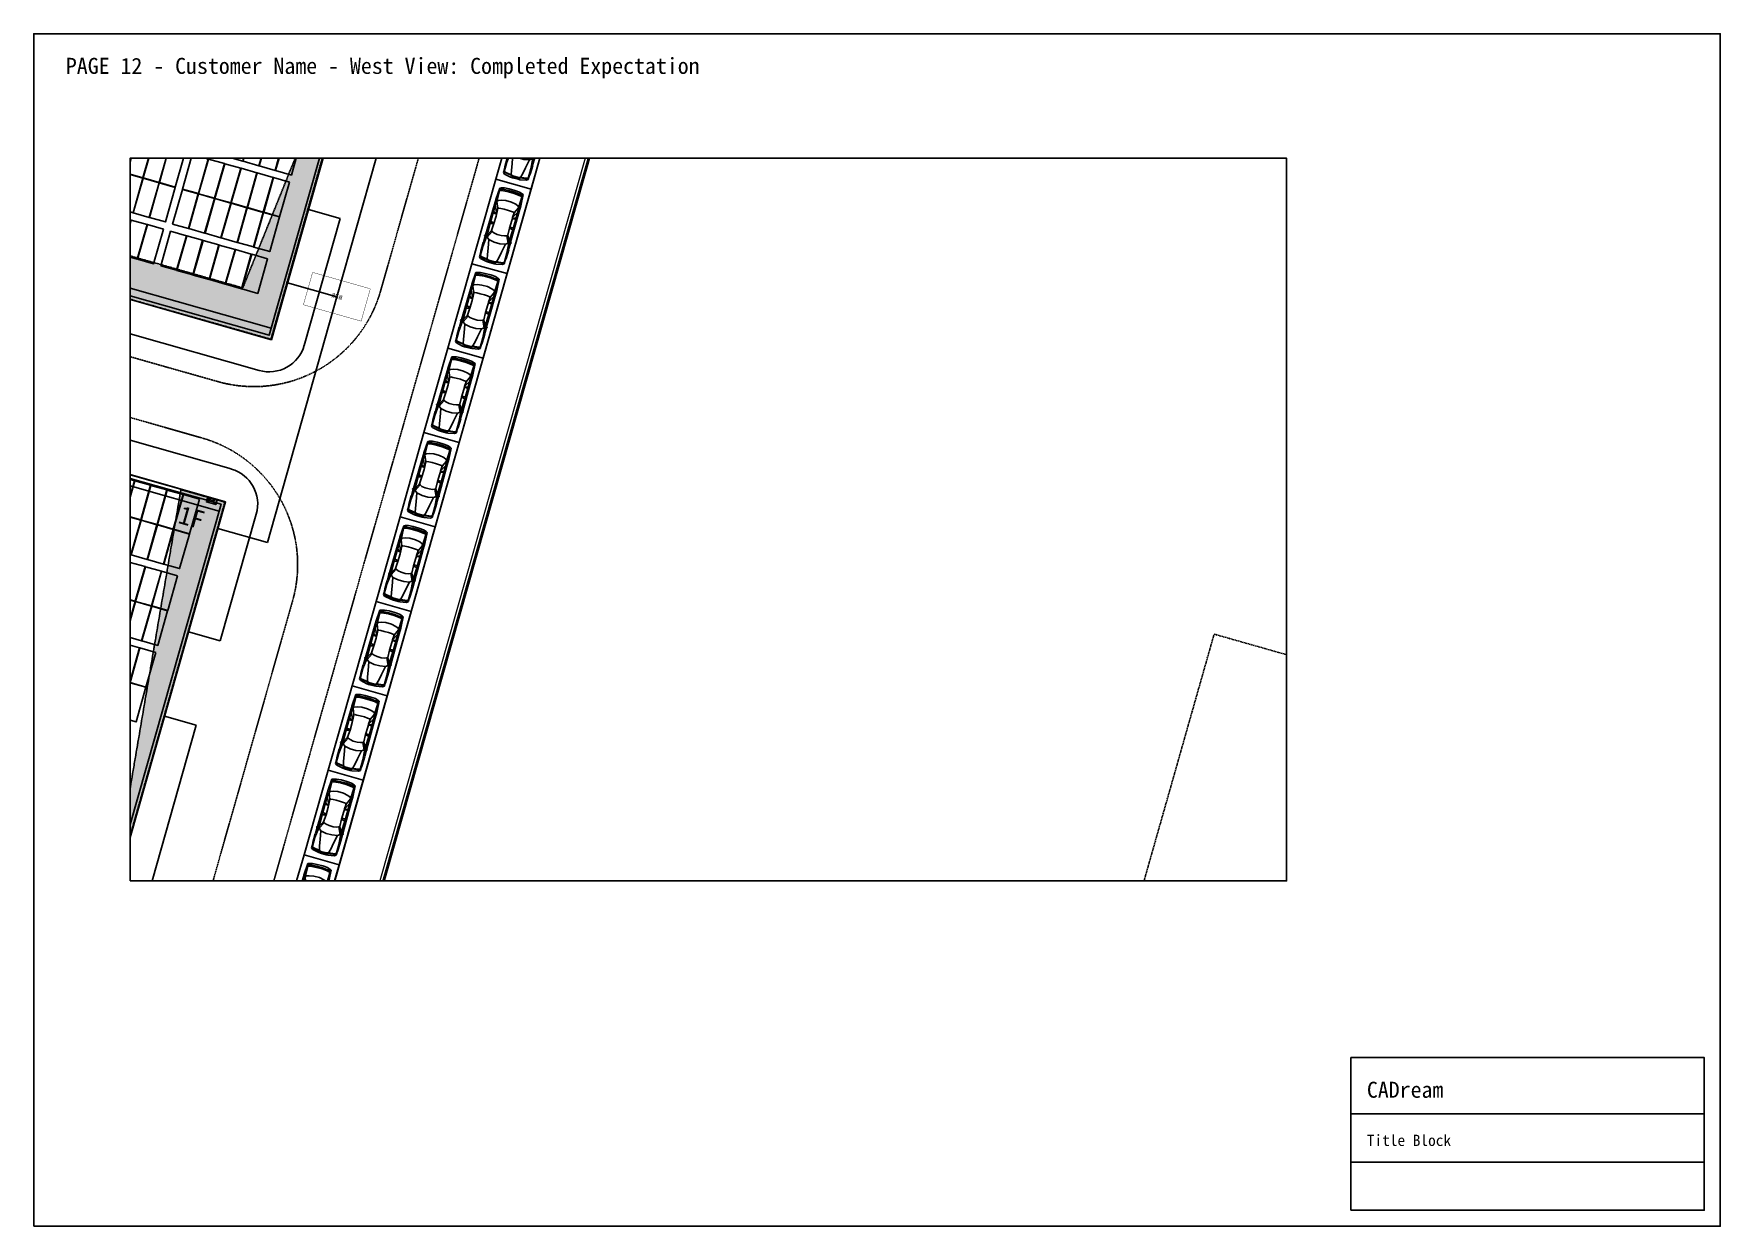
# Paper-space layout 'Layout1' of a CAD drawing. Header units: metres, sheet in millimetres. Extents: x 0 to 420, y 0 to 297.
# The model-space entities are those that its viewports show. They can reach past a viewport. Long polylines and large blocks are cut down to what shows.
import ezdxf
from ezdxf.enums import TextEntityAlignment as Align

# ---------------------------------------------------------------- set-up
doc = ezdxf.new("R2010")
doc.units = ezdxf.units.M
for name, pattern in [('CENTER', [5.08, 3.175, -0.635, 0.635, -0.635]), ('DASH', [0.35, 0.25, -0.1]), ('DASHED', [1.524, 1.27, -0.254])]:
    doc.linetypes.add(name, pattern=pattern)
doc.layers.add('0-道路', color=22, linetype='Continuous', lineweight=0)
for name, color, linetype in [('COLUMN', 220, 'Continuous'), ('PUB_DIM', 3, 'Continuous'), ('SHEET_BORDER', 8, 'Continuous'), ('SHEET_TEXT', 5, 'Continuous'), ('SHEET_TITLEBLOCK', 7, 'Continuous'), ('SHEET_VIEWPORT_FRAME', 6, 'Continuous'), ('SOLID_HATCH', 251, 'Continuous'), ('WALL', 51, 'Continuous'), ('zt-道路', 240, 'Continuous'), ('单元区域外轮廓', 7, 'ByLayer'), ('屋脊线', 7, 'ByLayer'), ('消防车道', 3, 'Continuous'), ('电缆通道', 7, 'ByLayer'), ('箱变', 7, 'ByLayer'), ('组件', 7, 'ByLayer'), ('逆变器', 7, 'ByLayer'), ('阴影', 8, 'DASHED')]:
    doc.layers.add(name, color=color, linetype=linetype)
doc.styles.add('-黑体', font='txt', dxfattribs={"width": 0.7})
doc.styles.add('Albedo', font='gbenor', dxfattribs={"bigfont": 'gbcbig'})
pattern_1 = [(344.143, (221595.9987, -165598.90403), (0.17959642, 0.19653122), [0, -0.238125])]

# ---------------------------------------------------------------- blocks, each defined once
blk = doc.blocks.new('CADREAM_TITLEBLOCK_V1')
at = {"layer": 'SHEET_TITLEBLOCK'}
for p, q in [((0, 24), (88, 24)), ((0, 12), (88, 12))]:
    blk.add_line(p, q, dxfattribs=at)
blk.add_lwpolyline([(0, 0), (88, 0), (88, 38), (0, 38)], close=True, dxfattribs=at)
for s, height, p in [('CADream', 4, (4, 28)), ('Title Block', 2.8, (4, 16))]:
    blk.add_text(s, height=height, dxfattribs=at).set_placement(p)
blk = doc.blocks.new('_F27')
for p, q in [((-2489, 522), (-2514, 196)), ((-2514, -206), (-2514, 196)), ((-2489, 522), (-2426, 736)), ((-2426, 736), (-2389, 824)), ((-2389, 824), (-1610, 874)), ((-2389, 824), (-1560, 874)), ((-2264, 812), (-2389, 824)), ((-2364, 522), (-2389, 196)), ((-2389, -206), (-2389, 196)), ((-2326, 736), (-2364, 522)), ((-2326, 736), (-2351, 596)), ((-2351, 594), (-2351, 596)), ((-2326, 736), (-2288, 811)), ((-2301, 196), (-2276, 522)), ((-2301, 196), (-2301, -206)), ((-2200, 786), (-2288, 811)), ((-2276, 522), (-2238, 736)), ((-2200, 786), (-2238, 736)), ((-1560, 874), (-2212, 815)), ((-2208, 815), (-2211, 814)), ((-1660, 862), (-2208, 815)), ((-1446, 761), (-2200, 786)), ((-1622, 510), (-1685, 196)), ((-1685, -206), (-1685, 196)), ((-1560, 874), (-1660, 862)), ((-1622, 510), (-1547, 698)), ((-1617, 869), (-1620, 866)), ((-1208, 874), (-1610, 874)), ((-1547, 698), (-1446, 761)), ((-1145, 799), (-1446, 761)), ((-1019, 572), (-1446, 761)), ((-1208, 874), (980, 889)), ((-1145, 799), (-682, 557)), ((-1145, 799), (124, 799)), ((-1082, 145), (-1070, 371)), ((-1082, 145), (-1082, -156)), ((-1070, 371), (-1057, 510)), ((-1019, 572), (-1057, 510)), ((-680, 556), (-1019, 572)), ((-1019, 572), (-479, 547)), ((-743, 849), (-793, 874)), ((-730, 799), (-743, 849)), ((-630, 555), (-730, 799)), ((-680, 556), (-630, 555)), ((-642, 799), (-605, 554)), ((-605, 554), (-630, 555)), ((-479, 547), (-605, 554)), ((61, 547), (-479, 547)), ((-2, 547), (-27, 877)), ((124, 799), (61, 547)), ((61, 547), (564, 572)), ((941, 773), (124, 799)), ((564, 572), (941, 773)), ((564, 572), (614, 522)), ((1079, 748), (614, 522)), ((614, 522), (677, 371)), ((677, 371), (714, 145)), ((714, -156), (714, 145)), ((941, 773), (941, 874)), ((983, 777), (941, 773)), ((941, 773), (987, 765)), ((980, 902), (995, 790)), ((980, 790), (980, 898)), ((995, 790), (980, 790)), ((980, 790), (992, 746)), ((984, 905), (1020, 939)), ((992, 746), (1021, 747)), ((995, 790), (1022, 746)), ((1022, 748), (995, 790)), ((1021, 747), (1022, 748)), ((1053, 768), (1022, 746)), ((1036, 935), (1062, 857)), ((1036, 756), (1079, 748)), ((1051, 889), (1497, 893)), ((1057, 776), (1062, 857)), ((1770, 849), (1058, 784)), ((1204, 585), (1079, 748)), ((1795, 472), (1204, 585)), ((1280, 196), (1204, 585)), ((1280, 196), (1280, -206)), ((1506, 899), (2121, 899)), ((2461, 849), (1770, 849)), ((2222, 397), (1795, 472)), ((2272, 876), (2121, 899)), ((2523, 321), (2222, 397)), ((2272, 876), (2272, 874)), ((2437, 851), (2272, 876)), ((2511, 874), (2287, 874)), ((2398, 849), (2461, 773)), ((2437, 850), (2433, 851)), ((2498, 773), (2436, 849)), ((2511, 874), (2450, 850)), ((2461, 773), (2523, 321)), ((2561, 321), (2498, 773)), ((2599, 773), (2511, 874)), ((2523, 321), (2586, 321)), ((2523, 321), (2561, 196)), ((2580, 196), (2542, 321)), ((2561, 196), (2561, -206)), ((2611, 196), (2574, 321)), ((2580, 321), (2618, 196)), ((2580, 196), (2580, -206)), ((2599, 773), (2687, 321)), ((2611, 196), (2611, -206)), ((2618, -206), (2618, 196)), ((2687, 321), (2699, 196)), ((2699, -206), (2699, 196)), ((-2489, -533), (-2514, -206)), ((-2489, -533), (-2426, -747)), ((-2426, -747), (-2389, -835)), ((-2389, -206), (-2364, -533)), ((-2389, -835), (-2264, -823)), ((-1560, -885), (-2389, -835)), ((-1610, -885), (-2389, -835)), ((-2326, -747), (-2364, -533)), ((-2351, -607), (-2351, -605)), ((-2351, -607), (-2326, -747)), ((-2326, -747), (-2288, -822)), ((-2276, -533), (-2301, -206)), ((-2288, -822), (-2200, -797)), ((-2276, -533), (-2238, -747)), ((-2200, -797), (-2238, -747)), ((-2212, -826), (-1560, -885)), ((-2208, -826), (-2211, -825)), ((-1660, -872), (-2208, -826)), ((-1446, -772), (-2200, -797)), ((-1685, -206), (-1622, -520)), ((-1560, -885), (-1660, -872)), ((-1622, -520), (-1547, -709)), ((-1621, -877), (-1617, -880)), ((-1610, -885), (-1208, -885)), ((-1547, -709), (-1446, -772)), ((-1019, -583), (-1446, -772)), ((-1145, -809), (-1446, -772)), ((-1208, -885), (980, -900)), ((-682, -568), (-1145, -809)), ((-1145, -809), (124, -809)), ((-1070, -382), (-1082, -156)), ((-1057, -520), (-1070, -382)), ((-1019, -583), (-1057, -520)), ((-479, -558), (-1019, -583)), ((-1019, -583), (-680, -567)), ((-743, -860), (-793, -885)), ((-743, -860), (-730, -809)), ((-730, -809), (-630, -566)), ((-680, -567), (-682, -568)), ((-680, -567), (-630, -566)), ((-605, -565), (-642, -809)), ((-630, -566), (-605, -565)), ((-605, -565), (-479, -558)), ((61, -558), (-479, -558)), ((-2, -558), (-27, -884)), ((61, -558), (124, -809)), ((564, -583), (61, -558)), ((941, -784), (124, -809)), ((614, -533), (564, -583)), ((564, -583), (941, -784)), ((677, -382), (614, -533)), ((1079, -759), (614, -533)), ((714, -156), (677, -382)), ((987, -776), (941, -784)), ((983, -788), (941, -784)), ((941, -885), (941, -784)), ((992, -757), (980, -800)), ((995, -800), (980, -800)), ((995, -800), (980, -913)), ((980, -909), (980, -800)), ((984, -916), (1020, -950)), ((992, -757), (1021, -758)), ((995, -800), (1022, -757)), ((1022, -758), (995, -800)), ((1021, -758), (1022, -758)), ((1022, -757), (1053, -779)), ((1036, -767), (1079, -759)), ((1036, -946), (1062, -867)), ((1051, -901), (1497, -904)), ((1057, -787), (1062, -867)), ((1770, -860), (1058, -795)), ((1204, -596), (1079, -759)), ((1204, -596), (1280, -206)), ((1795, -483), (1204, -596)), ((2121, -910), (1506, -910)), ((1770, -860), (2461, -860)), ((1795, -483), (2222, -407)), ((2121, -910), (2272, -887)), ((2270, -887), (2121, -910)), ((2523, -332), (2222, -407)), ((2437, -861), (2272, -887)), ((2272, -885), (2272, -887)), ((2285, -885), (2511, -885)), ((2398, -860), (2461, -784)), ((2436, -860), (2498, -784)), ((2437, -861), (2436, -860)), ((2450, -861), (2511, -885)), ((2523, -332), (2461, -784)), ((2561, -332), (2498, -784)), ((2599, -784), (2511, -885)), ((2523, -332), (2561, -206)), ((2586, -332), (2523, -332)), ((2580, -206), (2542, -332)), ((2618, -6), (2561, -6)), ((2574, -332), (2611, -206)), ((2618, -206), (2580, -332)), ((2687, -332), (2599, -784)), ((2687, -332), (2699, -206))]:
    blk.add_line(p, q)
for centre, start, end in [((990, 898), 132.96497, 179.74535), ((1027, 932), 18.15727, 132.96497), ((1047, 776), 305.15418, 356.86364), ((990, -909), 180.25465, 227.03503), ((1027, -942), 227.03503, 341.84273), ((1047, -787), 3.17983, 54.84582)]:
    blk.add_arc(centre, 10, start, end)
at = {"width": 0.8, "flags": 9}
for tag in ['XSIZE', 'YSIZE']:
    blk.add_attdef(tag, (0, 0), '', height=0.5, dxfattribs=at)
blk = doc.blocks.new('*U0')
at = {"layer": '单元区域外轮廓', "color": 2}
for points in [[(-116980, -39760, 13700), (-14500, -39760, 13700), (-14500, -88240, 13700), (-116980, -88240, 13700), (-116980, -39760, 13700)], [(-116980, -39760, 15100), (-14500, -39760, 15100), (-14500, -88240, 15100), (-116980, -88240, 15100), (-116980, -39760, 15100)]]:
    blk.add_polyline3d(points, close=True, dxfattribs=at)
at = {"flags": 1}
for tag in ['unit_id', 'unit_name', 'parapet_height', 'ground_elevation', 'is_enable_parapet']:
    blk.add_attdef(tag, (0, 0), '', height=2.5, dxfattribs=at)
blk = doc.blocks.new('*U1')
at = {"layer": '屋脊线', "color": 30}
for p, q in [((-14500, -39760, 13700), (-116980, -39760, 13700)), ((-14500, -64000, 14870), (-14500, -39760, 13700)), ((-116980, -64000, 14870), (-14500, -64000, 14870)), ((-14500, -88240, 13700), (-14500, -64000, 14870))]:
    blk.add_line(p, q, dxfattribs=at)
at = {"flags": 1}
for tag in ['unit_id', 'unit_name']:
    blk.add_attdef(tag, (0, 0), '', height=2.5, dxfattribs=at)
blk = doc.blocks.new('*U2')
at = {"layer": '组件', "color": 0}
blk.add_polyline3d([(0, 0, 0), (-113, 0, 0), (-113, -246, 12), (0, -246, 12)], close=True, dxfattribs=at)
at = {"flags": 1}
for tag in ['silicon-material', 'panel-length', 'panel-width', 'panel-height', 'mounting-hole-spacing1', 'mounting-hole-spacing2', 'userid', 'module-material', 'theme', 'name', 'vmpo', 'voco', 'pmax', 'company-name', 'note', 'id', 'impo', 'isco']:
    blk.add_attdef(tag, (0, 0), '', height=2.5, dxfattribs=at)
blk = doc.blocks.new('*U3')
at = {"layer": '组件', "color": 60}
for p in [(-2087, -4007, 1382), (-1972, -4007, 1382), (-1857, -4007, 1382), (-1741, -4007, 1382), (-1626, -4007, 1382), (-2087, -4255, 1394), (-1972, -4255, 1394), (-1857, -4255, 1394), (-1741, -4255, 1394), (-1626, -4255, 1394), (-1972, -4552, 1408), (-1857, -4552, 1408), (-1741, -4552, 1408), (-1626, -4552, 1408), (-1857, -4800, 1420), (-1741, -4800, 1420), (-1626, -4800, 1420), (-1741, -5096, 1434), (-1626, -5096, 1434), (-1741, -5344, 1446), (-1626, -5344, 1446)]:
    blk.add_blockref('*U2', p, dxfattribs=at)
at = {"flags": 1}
for tag in ['tilt', 'azimuth', 'mode', 'align', 'array-mode', 'panel-x', 'panel-y', 'offset-x', 'offset-y', 'panel-per-row', 'bracket-type', 'bracket-value', 'row-per-array']:
    blk.add_attdef(tag, (0, 0), '', height=2.5, dxfattribs=at)
blk = doc.blocks.new('*U8', base_point=(33, 18))
at = {"color": 0}
for p, q in [((0, 0), (66, 36)), ((43, 18), (62, 18)), ((43, 10), (62, 10))]:
    blk.add_line(p, q, dxfattribs=at)
blk.add_lwpolyline([(0, 0), (66, 0), (66, 36), (0, 36)], close=True, dxfattribs=at)
blk.add_lwpolyline([(4, 27, -0.6815), (12, 30), (19, 24, 0.6815), (28, 27)], format="xyb", dxfattribs=at)
blk = doc.blocks.new('*U9')
at = {"layer": '单元区域外轮廓', "color": 2}
for points in [[(-116979, 20240, 13700), (-14499, 20240, 13700), (-14500, -28240, 13700), (-116980, -28240, 13700), (-116979, 20240, 13700)], [(-116979, 20240, 15100), (-14499, 20240, 15100), (-14500, -28240, 15100), (-116980, -28240, 15100), (-116979, 20240, 15100)]]:
    blk.add_polyline3d(points, close=True, dxfattribs=at)
at = {"flags": 1}
for tag in ['unit_id', 'unit_name', 'parapet_height', 'ground_elevation', 'is_enable_parapet']:
    blk.add_attdef(tag, (0, 0), '', height=2.5, dxfattribs=at)
blk = doc.blocks.new('*U10')
at = {"layer": '屋脊线', "color": 30}
for p, q in [((-14500, -28240, 13700), (-14499, -4000, 14870)), ((-116980, -28240, 13700), (-14500, -28240, 13700))]:
    blk.add_line(p, q, dxfattribs=at)
at = {"flags": 1}
for tag in ['unit_id', 'unit_name']:
    blk.add_attdef(tag, (0, 0), '', height=2.5, dxfattribs=at)
blk = doc.blocks.new('*U13')
at = {"layer": '组件', "color": 0}
blk.add_polyline3d([(0, 0, 0), (113, 0, 0), (113, 246, 12), (0, 246, 12)], close=True, dxfattribs=at)
at = {"flags": 1}
for tag in ['silicon-material', 'panel-length', 'panel-width', 'panel-height', 'mounting-hole-spacing1', 'mounting-hole-spacing2', 'userid', 'module-material', 'theme', 'name', 'vmpo', 'voco', 'pmax', 'company-name', 'note', 'id', 'impo', 'isco']:
    blk.add_attdef(tag, (0, 0), '', height=2.5, dxfattribs=at)
blk = doc.blocks.new('*U14')
at = {"layer": '组件', "color": 203}
for p in [(-2201, -1704, 1458), (-2085, -1704, 1458), (-1970, -1704, 1458), (-1855, -1704, 1458), (-1739, -1704, 1458), (-2826, -2000, 1420), (-2710, -2000, 1420), (-2595, -2000, 1420), (-2480, -2000, 1420), (-2316, -2000, 1420), (-2201, -2000, 1420), (-2085, -2000, 1420), (-1970, -2000, 1420), (-1855, -2000, 1420), (-1739, -2000, 1420), (-2826, -2248, 1432), (-2710, -2248, 1432), (-2595, -2248, 1432), (-2480, -2248, 1432), (-2316, -2248, 1432), (-2201, -2248, 1432), (-2085, -2248, 1432), (-1970, -2248, 1432), (-1855, -2248, 1432), (-1739, -2248, 1432), (-2710, -2545, 1394), (-2595, -2545, 1394), (-2480, -2545, 1394), (-2316, -2545, 1394), (-2201, -2545, 1394), (-2085, -2545, 1394), (-1970, -2545, 1394), (-1855, -2545, 1394), (-1739, -2545, 1394)]:
    blk.add_blockref('*U13', p, dxfattribs=at)
at = {"flags": 1}
for tag in ['tilt', 'azimuth', 'mode', 'align', 'array-mode', 'panel-x', 'panel-y', 'offset-x', 'offset-y', 'panel-per-row', 'bracket-type', 'bracket-value', 'row-per-array']:
    blk.add_attdef(tag, (0, 0), '', height=2.5, dxfattribs=at)
blk = doc.blocks.new('*U49', base_point=(205, 115))
at = {"layer": '箱变', "const_width": 2.5}
blk.add_lwpolyline([(0, 0), (410, 0), (410, 230), (0, 230)], close=True, dxfattribs=at)
at = {"layer": '箱变', "style": 'Albedo'}
blk.add_text('变压器', height=25, dxfattribs=at).set_placement((205, 115), align=Align.MIDDLE_CENTER)

msp = doc.modelspace()

# ---------------------------------------------------------------- hatches: boundary and pattern name
h = msp.add_hatch()
h.set_pattern_fill('DOTS', scale=0.15, angle=-15.857)
h.set_pattern_definition(pattern_1)
h.paths.add_polyline_path([(221580.9, -165598.82), (221580.44, -165598.69), (221580.38, -165598.76), (221572.38, -165618.56), (221478, -165591.75), (221482.63, -165570.91), (221482.4, -165570.84), (221475.8, -165594.09), (221574.3, -165622.07), (221580.9, -165598.82)])
h = msp.add_hatch()
h.set_pattern_fill('DOTS', scale=0.15, angle=-15.857)
h.set_pattern_definition(pattern_1)
h.paths.add_polyline_path([(221472.65, -165605.23), (221474.27, -165605.69), (221468.03, -165623.57), (221471.96, -165624.64), (221472.17, -165624.61), (221472.21, -165624.49), (221472.9, -165624.55), (221472.95, -165624.39), (221473.18, -165624.45), (221473.26, -165624.3), (221473.49, -165624.36), (221473.58, -165624.21), (221473.85, -165624.28), (221473.89, -165624.12), (221474.16, -165624.19), (221474.32, -165623.92), (221474.59, -165624), (221474.75, -165623.73), (221475.06, -165623.82), (221475.32, -165623.49), (221475.66, -165623.59), (221475.97, -165623.23), (221564.36, -165648.33), (221562.54, -165653.6), (221560.82, -165655.4), (221467.05, -165628.77), (221466.88, -165628.49), (221467.43, -165625.24), (221466.38, -165628.35), (221466.32, -165628.56), (221466.05, -165628.48), (221472.65, -165605.23)])
h = msp.add_hatch()
h.set_pattern_fill('DOTS', scale=0.15, angle=-15.857)
h.set_pattern_definition(pattern_1)
h.paths.add_polyline_path([(221564.52, -165656.51), (221564.02, -165656.37), (221555.97, -165676.25), (221461.62, -165649.45), (221466.24, -165628.64), (221465.98, -165628.52), (221459.37, -165651.81), (221557.9, -165679.8), (221564.52, -165656.51)])
h = msp.add_hatch()
h.set_pattern_fill('DOTS', scale=0.15, angle=-15.857)
h.set_pattern_definition(pattern_1)
h.paths.add_polyline_path([(221568.15, -165632.36), (221571.15, -165633.21), (221564.55, -165656.46), (221564.13, -165656.34), (221564.11, -165656.11), (221568.15, -165632.36)])

# ---------------------------------------------------------------- linework, layer by layer
at = {"color": 1, "linetype": 'CENTER', "ltscale": 0.005, "const_width": 0.2, "flags": 128}
msp.add_lwpolyline([(221479.05, -165518.57), (221439.34, -165658.35), (221571.55, -165695.9), (221604.28, -165580.68)], dxfattribs=at)
at = {"layer": '0-道路', "linetype": 'Continuous'}
msp.add_line((221604.11, -165580.39), (221571.38, -165695.61), dxfattribs=at)
at = {"layer": 'COLUMN', "color": 211, "linetype": 'DASH', "ltscale": 5, "flags": 128}
msp.add_lwpolyline([(221377.58, -165692.79), (221605.98, -165757.66), (221638.77, -165642.23), (221841.27, -165699.75), (221826.7, -165494.17), (221465, -165385.02)], close=True, dxfattribs=at)
at = {"layer": 'SOLID_HATCH', "linetype": 'Continuous'}
for points in [[(221593.73, -165606.05), (221591.32, -165605.36), (221589.68, -165611.13), (221592.09, -165611.82)], [(221592.09, -165611.82), (221589.68, -165611.13), (221588.04, -165616.91), (221590.45, -165617.59)], [(221590.45, -165617.59), (221588.04, -165616.91), (221586.4, -165622.68), (221588.81, -165623.36)], [(221588.81, -165623.36), (221586.4, -165622.68), (221584.76, -165628.45), (221587.17, -165629.13)], [(221587.17, -165629.13), (221584.76, -165628.45), (221583.13, -165634.22), (221585.53, -165634.9)], [(221585.53, -165634.9), (221583.13, -165634.22), (221581.49, -165639.99), (221583.89, -165640.68)], [(221583.89, -165640.68), (221581.49, -165639.99), (221579.85, -165645.76), (221582.25, -165646.45)], [(221582.25, -165646.45), (221579.85, -165645.76), (221578.21, -165651.54), (221580.61, -165652.22)], [(221580.61, -165652.22), (221578.21, -165651.54), (221576.57, -165657.31), (221578.97, -165657.99)], [(221578.97, -165657.99), (221576.57, -165657.31), (221574.93, -165663.08), (221577.33, -165663.76)]]:
    msp.add_lwpolyline(points, close=True, dxfattribs=at)
at = {"layer": 'WALL', "color": 20, "linetype": 'Continuous'}
for p, q in [((221476.2, -165593.45), (221574.31, -165621.32)), ((221472.64, -165605.96), (221570.76, -165633.83)), ((221466.22, -165628.56), (221564.34, -165656.43)), ((221558.63, -165654.56), (221564.41, -165656.2))]:
    msp.add_line(p, q, dxfattribs=at)
at = {"layer": 'WALL', "color": 20, "linetype": 'Continuous', "flags": 128}
for points in [[(221489.17, -165547.76), (221587.29, -165575.63), (221574.18, -165621.8), (221476.06, -165593.93)], [(221472.78, -165605.48), (221570.9, -165633.35), (221557.78, -165679.52), (221459.66, -165651.65)]]:
    msp.add_lwpolyline(points, close=True, dxfattribs=at)
at = {"layer": 'zt-道路', "linetype": 'Continuous'}
for p, q in [((221601.24, -165579.59), (221569.14, -165692.62)), ((221579.04, -165613.83), (221576.58, -165622.49)), ((221576.87, -165613.21), (221579.04, -165613.83)), ((221553.52, -165618.54), (221573.49, -165624.21)), ((221551.61, -165625.27), (221571.58, -165630.94)), ((221573.3, -165634.03), (221570.84, -165642.69)), ((221568.67, -165642.07), (221570.84, -165642.69)), ((221564.29, -165665.77), (221569.2, -165648.46)), ((221567.03, -165647.84), (221569.2, -165648.46))]:
    msp.add_line(p, q, dxfattribs=at)
for centre, start, end in [((221574.18, -165621.8), 254.1428, 344.1428), ((221570.9, -165633.35), 344.1428, 74.1428)]:
    msp.add_arc(centre, 2.5, start, end, dxfattribs=at)
at = {"layer": '单元区域外轮廓', "linetype": 'Continuous', "elevation": 13.7, "flags": 128}
for points in [[(221489.01, -165547.46), (221587.59, -165575.46), (221574.34, -165622.1), (221475.76, -165594.1), (221489.01, -165547.46)], [(221472.61, -165605.18), (221571.2, -165633.18), (221557.95, -165679.82), (221459.37, -165651.81), (221472.61, -165605.18)]]:
    msp.add_lwpolyline(points, dxfattribs=at)
at = {"layer": '屋脊线', "linetype": 'Continuous', "elevation": 14.87, "flags": 128}
msp.add_lwpolyline([(221465.99, -165628.5), (221564.57, -165656.5)], dxfattribs=at)
at = {"layer": '消防车道', "linetype": 'DASH', "ltscale": 0.005, "flags": 128}
msp.add_lwpolyline([(221784.53, -165612.33), (221773.35, -165613.21, 0.176369), (221767.74, -165615.76, -0.176369), (221761.51, -165618.59), (221757.29, -165618.92, -0.088882), (221752.73, -165618.46), (221607.14, -165577.11, 0.414214), (221596.03, -165583.31), (221569.25, -165677.58, -0.414214), (221553.19, -165686.53), (221459.88, -165660.03, -0.414214), (221450.93, -165643.97), (221496.97, -165481.88, -0.414214), (221513.03, -165472.93), (221606.34, -165499.43, 0.414214), (221617.45, -165493.24), (221617.87, -165491.76)], format="xyb", dxfattribs=at)
for points in [[(221570.68, -165624.97, 0.414214), (221581.8, -165618.77), (221592.18, -165582.22, 0.414214), (221585.98, -165571.1), (221492.67, -165544.59, 0.414214), (221481.56, -165550.79), (221471.17, -165587.35, 0.414214), (221477.37, -165598.46)], [(221465.16, -165608.51), (221454.78, -165645.06, 0.414214), (221460.98, -165656.18), (221554.29, -165682.68, 0.414214), (221565.4, -165676.49), (221575.79, -165639.93, 0.414214), (221569.59, -165628.82), (221476.28, -165602.31, 0.414214)]]:
    msp.add_lwpolyline(points, format="xyb", close=True, dxfattribs=at)
at = {"layer": '电缆通道', "color": 6}
for points in [[(221578.81, -165619.17, 0.01), (221613.87, -165495.76, 0)], [(221578.81, -165619.17, 0.01), (221575.44, -165618.21, 0)], [(221575.44, -165618.21, 13.7), (221575.44, -165618.21, 0)], [(221574.07, -165635.97, 0), (221578.81, -165619.17, 0.01)], [(221570.67, -165635, 0), (221574.07, -165635.97, 0)], [(221570.67, -165635, 13.7), (221570.67, -165635, 0)]]:
    msp.add_polyline3d(points, dxfattribs=at)
at = {"layer": '阴影', "linetype": 'DASHED'}
for points in [[(221580.9, -165598.82, 14.87), (221580.44, -165598.69, 14.87), (221580.38, -165598.76, 14.86), (221572.38, -165618.56, 13.84), (221478, -165591.75, 13.84), (221482.63, -165570.91, 14.87), (221482.4, -165570.84, 14.87), (221475.8, -165594.09, 13.7), (221574.3, -165622.07, 13.7), (221580.9, -165598.82, 14.87)], [(221564.52, -165656.51, 14.87), (221564.02, -165656.37, 14.87), (221555.97, -165676.25, 13.84), (221461.62, -165649.45, 13.84), (221466.24, -165628.64, 14.87), (221465.98, -165628.52, 14.87), (221459.37, -165651.81, 13.7), (221557.9, -165679.8, 13.7), (221564.52, -165656.51, 14.87)], [(221568.15, -165632.36, 13.7), (221571.15, -165633.21, 13.7), (221564.55, -165656.46, 14.87), (221564.13, -165656.34, 14.87), (221564.11, -165656.11, 14.86), (221568.15, -165632.36, 13.7)]]:
    msp.add_polyline3d(points, close=True, dxfattribs=at)
msp.add_polyline3d([(221475.97, -165623.23, 14.49), (221564.36, -165648.33, 14.49), (221562.54, -165653.6, 14.76)], dxfattribs=at)

# ---------------------------------------------------------------- block references
at = {"layer": 'SOLID_HATCH', "linetype": 'Continuous', "xscale": -0.001, "yscale": 0.001, "zscale": 0.001, "rotation": 74.14276257592867}
for p in [(221591.73, -165608.49), (221590.09, -165614.26), (221588.45, -165620.04), (221586.81, -165625.81), (221585.17, -165631.58), (221583.53, -165637.35), (221581.89, -165643.12), (221580.25, -165648.89), (221578.61, -165654.67), (221576.97, -165660.44)]:
    msp.add_blockref('_F27', p, dxfattribs=at)
at = {"layer": '单元区域外轮廓', "xscale": 0.001, "yscale": 0.001, "zscale": 0.001, "rotation": 344.143}
for name in ['*U9', '*U0']:
    msp.add_blockref(name, (221596, -165598.9, 0), dxfattribs=at)
at = {"layer": '屋脊线', "xscale": 0.001, "yscale": 0.001, "zscale": 0.001, "rotation": 344.143}
for name in ['*U10', '*U1']:
    msp.add_blockref(name, (221596, -165598.9, 0), dxfattribs=at)
at = {"layer": '箱变', "xscale": 0.01, "yscale": 0.01, "zscale": 0.01, "rotation": 344.143}
msp.add_blockref('*U49', (221578.81, -165619.17, 1.16), dxfattribs=at)
at = {"layer": '组件', "xscale": 0.01, "yscale": 0.01, "zscale": 0.01, "rotation": 344.143}
for name in ['*U14', '*U3']:
    msp.add_blockref(name, (221596, -165598.9, 0), dxfattribs=at)
at = {"layer": '逆变器', "xscale": 0.01, "yscale": 0.01, "zscale": 0.01, "rotation": 164.1427625721116}
msp.add_blockref('*U8', (221570.26, -165633.11, 14.23), dxfattribs=at)

# ---------------------------------------------------------------- texts
at = {"layer": 'PUB_DIM', "color": 5, "lineweight": 0, "style": '-黑体'}
msp.add_text('1F', height=1.25, rotation=344.1428, dxfattribs=at).set_placement((221567.89, -165634.62))
at = {"layer": '逆变器', "color": 2}
msp.add_text('TB3', height=0.2, rotation=344.143, dxfattribs=at).set_placement((221570.26, -165633.11, 14.23), align=Align.MIDDLE_CENTER)

psp = doc.layouts.get("Layout1")

# ---------------------------------------------------------------- linework, layer by layer
at = {"layer": 'SHEET_BORDER'}
psp.add_lwpolyline([(0, 0), (420, 0), (420, 297), (0, 297)], close=True, dxfattribs=at)
at = {"layer": 'SHEET_VIEWPORT_FRAME'}
psp.add_lwpolyline([(24, 86), (312, 86), (312, 266), (24, 266)], close=True, dxfattribs=at)

# ---------------------------------------------------------------- block references
at = {"layer": 'SHEET_TITLEBLOCK'}
psp.add_blockref('CADREAM_TITLEBLOCK_V1', (328, 4), dxfattribs=at)

# ---------------------------------------------------------------- texts
at = {"layer": 'SHEET_TEXT'}
psp.add_text('PAGE 12 - Customer Name - West View: Completed Expectation', height=4, dxfattribs=at).set_placement((8, 287))

# ---------------------------------------------------------------- viewports
at = {"layer": 'SHEET_VIEWPORT_FRAME'}
psp.add_viewport(center=(168, 176), size=(288, 180), view_center_point=(221604.2, -165634.4), view_height=49.4035, dxfattribs=at)

doc.saveas('drawing.dxf')
